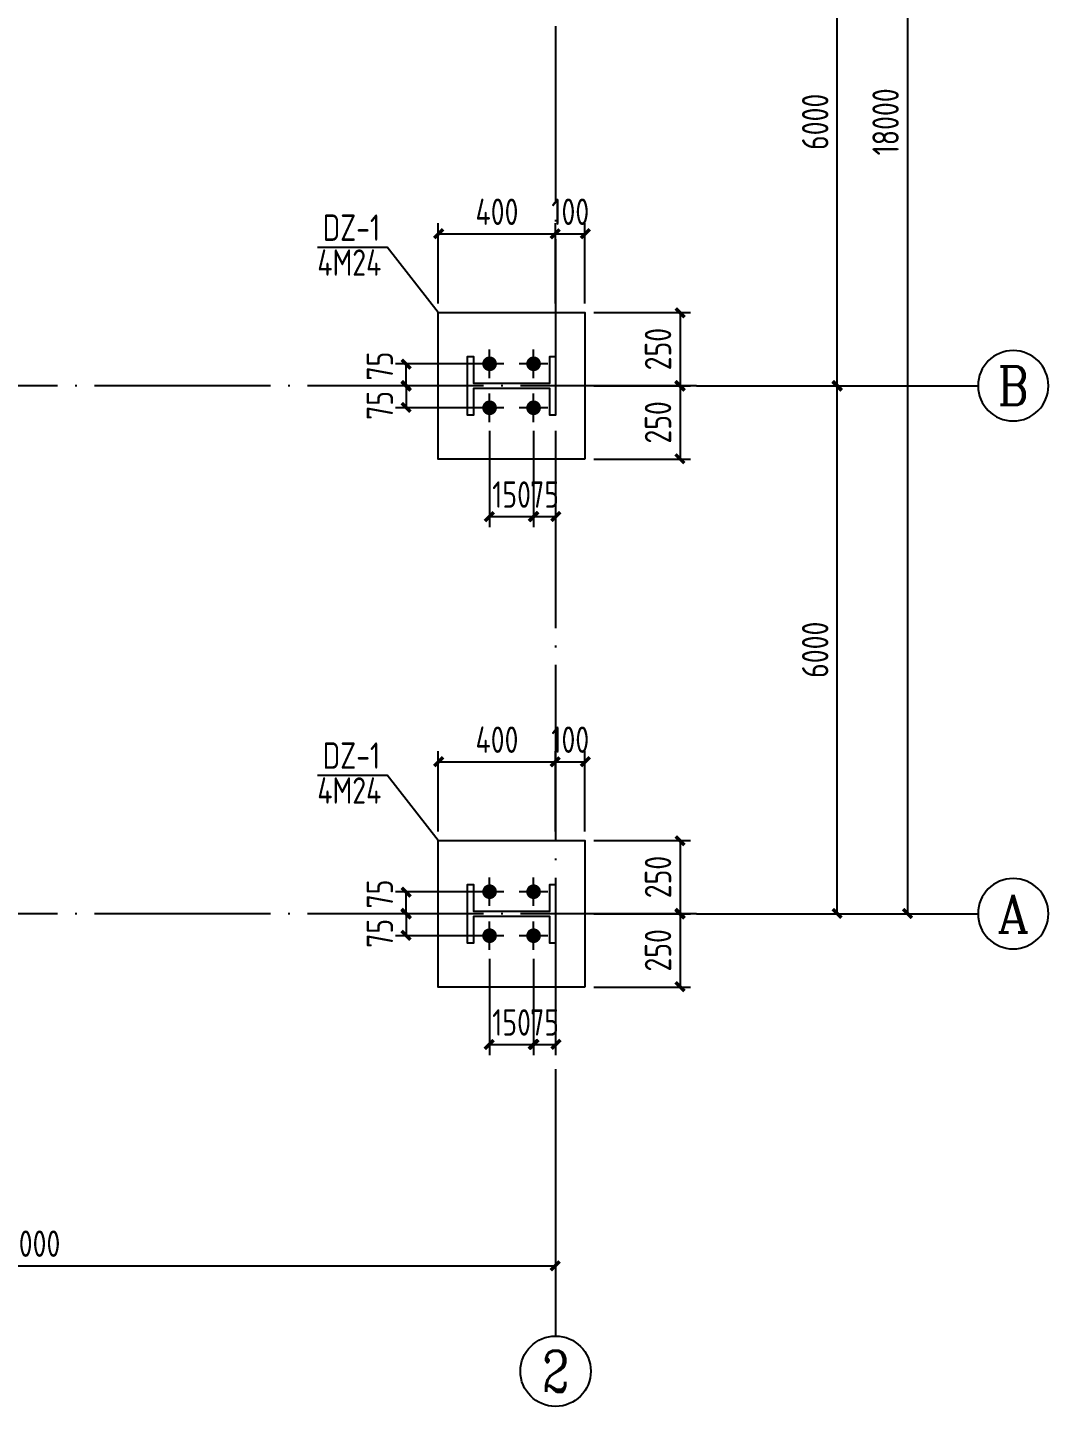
# Model space of a CAD drawing. Header units: millimetres. Extents: x 865974 to 875117, y 41124 to 44891.
# Drawn here: x 868362.8 to 868478.8, y 41396.4 to 41553.1 of the extents above; entities that cross this region are included whole.
import ezdxf
from ezdxf.enums import TextEntityAlignment as Align

# ---------------------------------------------------------------- set-up
doc = ezdxf.new("R2010")
doc.units = ezdxf.units.MM
doc.header["$LTSCALE"] = 1000
doc.header["$MEASUREMENT"] = 0
doc.linetypes.add('DOTE', pattern=[2.42, 2, -0.2, 0.02, -0.2])
for name, color, linetype in [('AXIS', 3, 'Continuous'), ('AXIS_TEXT', 7, 'Continuous'), ('DIM', 7, 'Continuous'), ('DOTE', 1, 'DOTE'), ('M_Prof', 2, 'Continuous'), ('柱集中标注', 2, 'Continuous'), ('标注', 7, 'Continuous'), ('檩条', 34, 'Continuous')]:
    doc.layers.add(name, color=color, linetype=linetype)
doc.styles.add('_TCH_AXIS', font='COMPLEX', dxfattribs={"bigfont": 'GBCBIG'})
doc.styles.add('COMPLEX', font='COMPLEX')
doc.styles.add('GBHZ', font='gbenor.shx', dxfattribs={"width": 0.9, "bigfont": 'gbcbig.shx'})
doc.dimstyles.new('Y100', dxfattribs={"dimscale": 0, "dimtxt": 3, "dimasz": 0.01, "dimexe": 1.2, "dimexo": 2, "dimgap": 1, "dimtad": 1, "dimdec": 0, "dimlfac": 100, "dimzin": 0, "dimdsep": 46, "dimtxsty": 'GBHZ', "dimblk": 'DX', "dimcen": 0.09, "dimdle": 1, "dimclrd": 7, "dimclre": 7, "dimclrt": 7, "dimadec": 0, "dimazin": 0, "dimtfac": 1, "dimtdec": 0, "dimtix": 1, "dimtmove": 2, "dimatfit": 3, "dimldrblk": 'DX', "dimfxl": 0, "dimtolj": 1, "dimtzin": 0, "dimarcsym": 0})
doc.dimstyles.new('Y30', dxfattribs={"dimscale": 0, "dimtxt": 3, "dimasz": 0.01, "dimexe": 1.2, "dimexo": 1, "dimgap": 1, "dimtad": 1, "dimdec": 0, "dimlfac": 30, "dimzin": 0, "dimdsep": 46, "dimtxsty": 'GBHZ', "dimblk1": 'DX', "dimblk2": 'DX', "dimsah": 1, "dimcen": 0.09, "dimdle": 1, "dimadec": 0, "dimazin": 0, "dimtfac": 1, "dimtdec": 0, "dimtix": 1, "dimtmove": 2, "dimatfit": 3, "dimldrblk": 'DX', "dimfxl": 0, "dimtolj": 1, "dimtzin": 0, "dimarcsym": 0})

# ---------------------------------------------------------------- blocks, each defined once
blk = doc.blocks.new('_AXISO')
blk.add_circle((0, 0), 0.5)
at = {"layer": 'AXIS_TEXT', "style": 'COMPLEX', "width": 1.041667}
blk.add_attdef('A', text='', height=0.56, dxfattribs=at).set_placement((-0.25, -0.28), (0.25, -0.28), align=Align.FIT)
blk = doc.blocks.new('DX')
at = {"color": 0, "linetype": 'ByBlock', "const_width": 40}
blk.add_lwpolyline([(-54, -51), (46, 49)], dxfattribs=at)
blk = doc.blocks.new('*D600')
at = {"layer": 'Defpoints', "color": 0, "transparency": 16777216}
for p in [(868302.78, 41434.72), (868422.78, 41434.72), (868422.78, 41412.38)]:
    blk.add_point(p, dxfattribs=at)
at = {"layer": '标注', "color": 7, "lineweight": -2, "transparency": 16777216}
for p, q in [((868302.78, 41432.72), (868302.78, 41411.18)), ((868422.78, 41432.72), (868422.78, 41411.18)), ((868302.79, 41412.38), (868422.77, 41412.38))]:
    blk.add_line(p, q, dxfattribs=at)
at = {"layer": '标注', "color": 7, "lineweight": -2, "transparency": 16777216, "xscale": 0.01, "yscale": 0.01, "zscale": 0.01, "rotation": 180}
blk.add_blockref('DX', (868302.78, 41412.38), dxfattribs=at)
at = {"layer": '标注', "color": 7, "lineweight": -2, "transparency": 16777216, "xscale": 0.01, "yscale": 0.01, "zscale": 0.01}
blk.add_blockref('DX', (868422.78, 41412.38), dxfattribs=at)
at = {"layer": '标注', "color": 7, "transparency": 16777216, "insert": (868362.78, 41414.88), "char_height": 3, "attachment_point": 5, "style": 'GBHZ'}
blk.add_mtext('\\A1;12000', dxfattribs=at)
blk = doc.blocks.new('*D601')
at = {"layer": 'Defpoints', "color": 0, "transparency": 16777216}
for p in [(868438.78, 41512.38), (868454.78, 41512.38), (868438.78, 41452.38)]:
    blk.add_point(p, dxfattribs=at)
at = {"layer": '标注', "color": 7, "lineweight": -2, "transparency": 16777216}
for p, q in [((868440.78, 41512.38), (868455.98, 41512.38)), ((868454.78, 41452.39), (868454.78, 41512.37)), ((868440.78, 41452.38), (868455.98, 41452.38))]:
    blk.add_line(p, q, dxfattribs=at)
at = {"layer": '标注', "color": 7, "lineweight": -2, "transparency": 16777216, "xscale": 0.01, "yscale": 0.01, "zscale": 0.01}
for p, rotation in [((868454.78, 41512.38), 90), ((868454.78, 41452.38), 270)]:
    blk.add_blockref('DX', p, dxfattribs=dict(at, rotation=rotation))
at = {"layer": '标注', "color": 7, "transparency": 16777216, "insert": (868452.28, 41482.38), "char_height": 3, "attachment_point": 5, "rotation": 90, "style": 'GBHZ'}
blk.add_mtext('\\A1;6000', dxfattribs=at)
blk = doc.blocks.new('*D602')
at = {"layer": 'Defpoints', "color": 0, "transparency": 16777216}
for p in [(868438.78, 41572.38), (868454.78, 41572.38), (868438.78, 41512.38)]:
    blk.add_point(p, dxfattribs=at)
at = {"layer": '标注', "color": 7, "lineweight": -2, "transparency": 16777216}
for p, q in [((868440.78, 41572.38), (868455.98, 41572.38)), ((868454.78, 41512.39), (868454.78, 41572.37)), ((868440.78, 41512.38), (868455.98, 41512.38))]:
    blk.add_line(p, q, dxfattribs=at)
at = {"layer": '标注', "color": 7, "lineweight": -2, "transparency": 16777216, "xscale": 0.01, "yscale": 0.01, "zscale": 0.01}
for p, rotation in [((868454.78, 41572.38), 90), ((868454.78, 41512.38), 270)]:
    blk.add_blockref('DX', p, dxfattribs=dict(at, rotation=rotation))
at = {"layer": '标注', "color": 7, "transparency": 16777216, "insert": (868452.28, 41542.38), "char_height": 3, "attachment_point": 5, "rotation": 90, "style": 'GBHZ'}
blk.add_mtext('\\A1;6000', dxfattribs=at)
blk = doc.blocks.new('*D604')
at = {"layer": 'Defpoints', "color": 0, "transparency": 16777216}
for p in [(868438.78, 41632.38), (868438.78, 41452.38), (868462.78, 41452.38)]:
    blk.add_point(p, dxfattribs=at)
at = {"layer": '标注', "color": 7, "lineweight": -2, "transparency": 16777216}
for p, q in [((868440.78, 41632.38), (868463.98, 41632.38)), ((868462.78, 41632.37), (868462.78, 41452.39)), ((868440.78, 41452.38), (868463.98, 41452.38))]:
    blk.add_line(p, q, dxfattribs=at)
at = {"layer": '标注', "color": 7, "lineweight": -2, "transparency": 16777216, "xscale": 0.01, "yscale": 0.01, "zscale": 0.01}
for p, rotation in [((868462.78, 41632.38), 90), ((868462.78, 41452.38), 270)]:
    blk.add_blockref('DX', p, dxfattribs=dict(at, rotation=rotation))
at = {"layer": '标注', "color": 7, "transparency": 16777216, "insert": (868460.28, 41542.38), "char_height": 3, "attachment_point": 5, "rotation": 90, "style": 'GBHZ'}
blk.add_mtext('\\A1;18000', dxfattribs=at)
blk = doc.blocks.new('*D655')
at = {"layer": 'Defpoints', "color": 0, "transparency": 16777216}
for p in [(868422.78, 41529.66), (868409.45, 41520.72), (868422.78, 41520.72)]:
    blk.add_point(p, dxfattribs=at)
at = {"layer": 'DIM', "color": 0, "lineweight": -2, "transparency": 16777216}
for p, q in [((868409.45, 41521.72), (868409.45, 41530.86)), ((868422.78, 41521.72), (868422.78, 41530.86)), ((868409.46, 41529.66), (868422.77, 41529.66))]:
    blk.add_line(p, q, dxfattribs=at)
at = {"layer": 'DIM', "color": 0, "lineweight": -2, "transparency": 16777216, "xscale": 0.01, "yscale": 0.01, "zscale": 0.01, "rotation": 180}
blk.add_blockref('DX', (868409.45, 41529.66), dxfattribs=at)
at = {"layer": 'DIM', "color": 0, "lineweight": -2, "transparency": 16777216, "xscale": 0.01, "yscale": 0.01, "zscale": 0.01}
blk.add_blockref('DX', (868422.78, 41529.66), dxfattribs=at)
at = {"layer": 'DIM', "color": 0, "transparency": 16777216, "insert": (868416.12, 41532.16), "char_height": 3, "attachment_point": 5, "style": 'GBHZ'}
blk.add_mtext('\\A1;400', dxfattribs=at)
blk = doc.blocks.new('*D656')
at = {"layer": 'Defpoints', "color": 0, "transparency": 16777216}
for p in [(868426.12, 41529.66), (868422.78, 41520.72), (868426.12, 41520.72)]:
    blk.add_point(p, dxfattribs=at)
at = {"layer": 'DIM', "color": 0, "lineweight": -2, "transparency": 16777216}
for p, q in [((868422.78, 41521.72), (868422.78, 41530.86)), ((868426.12, 41521.72), (868426.12, 41530.86)), ((868422.77, 41529.66), (868422.76, 41529.66)), ((868422.78, 41529.66), (868426.12, 41529.66)), ((868426.13, 41529.66), (868426.14, 41529.66))]:
    blk.add_line(p, q, dxfattribs=at)
at = {"layer": 'DIM', "color": 0, "lineweight": -2, "transparency": 16777216, "xscale": 0.01, "yscale": 0.01, "zscale": 0.01}
blk.add_blockref('DX', (868422.78, 41529.66), dxfattribs=at)
at = {"layer": 'DIM', "color": 0, "lineweight": -2, "transparency": 16777216, "xscale": 0.01, "yscale": 0.01, "zscale": 0.01, "rotation": 180}
blk.add_blockref('DX', (868426.12, 41529.66), dxfattribs=at)
at = {"layer": 'DIM', "color": 0, "transparency": 16777216, "insert": (868424.45, 41532.16), "char_height": 3, "attachment_point": 5, "style": 'GBHZ'}
blk.add_mtext('\\A1;100', dxfattribs=at)
blk = doc.blocks.new('*D657')
at = {"layer": 'Defpoints', "color": 0, "transparency": 16777216}
for p in [(868426.12, 41520.72), (868426.12, 41512.38), (868436.92, 41512.38)]:
    blk.add_point(p, dxfattribs=at)
at = {"layer": 'DIM', "color": 0, "lineweight": -2, "transparency": 16777216}
for p, q in [((868427.12, 41520.72), (868438.12, 41520.72)), ((868436.92, 41520.71), (868436.92, 41512.39)), ((868427.12, 41512.38), (868438.12, 41512.38))]:
    blk.add_line(p, q, dxfattribs=at)
at = {"layer": 'DIM', "color": 0, "lineweight": -2, "transparency": 16777216, "xscale": 0.01, "yscale": 0.01, "zscale": 0.01}
for p, rotation in [((868436.92, 41520.72), 90), ((868436.92, 41512.38), 270)]:
    blk.add_blockref('DX', p, dxfattribs=dict(at, rotation=rotation))
at = {"layer": 'DIM', "color": 0, "transparency": 16777216, "insert": (868434.42, 41516.55), "char_height": 3, "attachment_point": 5, "rotation": 90, "style": 'GBHZ'}
blk.add_mtext('\\A1;250', dxfattribs=at)
blk = doc.blocks.new('*D658')
at = {"layer": 'Defpoints', "color": 0, "transparency": 16777216}
for p in [(868426.12, 41512.38), (868426.12, 41504.05), (868436.92, 41504.05)]:
    blk.add_point(p, dxfattribs=at)
at = {"layer": 'DIM', "color": 0, "lineweight": -2, "transparency": 16777216}
for p, q in [((868427.12, 41512.38), (868438.12, 41512.38)), ((868436.92, 41512.37), (868436.92, 41504.06)), ((868427.12, 41504.05), (868438.12, 41504.05))]:
    blk.add_line(p, q, dxfattribs=at)
at = {"layer": 'DIM', "color": 0, "lineweight": -2, "transparency": 16777216, "xscale": 0.01, "yscale": 0.01, "zscale": 0.01}
for p, rotation in [((868436.92, 41512.38), 90), ((868436.92, 41504.05), 270)]:
    blk.add_blockref('DX', p, dxfattribs=dict(at, rotation=rotation))
at = {"layer": 'DIM', "color": 0, "transparency": 16777216, "insert": (868434.42, 41508.22), "char_height": 3, "attachment_point": 5, "rotation": 90, "style": 'GBHZ'}
blk.add_mtext('\\A1;250', dxfattribs=at)
blk = doc.blocks.new('*D659')
at = {"layer": 'Defpoints', "color": 0, "transparency": 16777216}
for p in [(868405.8, 41514.88), (868414.85, 41514.88), (868414.85, 41512.38)]:
    blk.add_point(p, dxfattribs=at)
at = {"layer": 'DIM', "color": 0, "lineweight": -2, "transparency": 16777216}
for p, q in [((868413.85, 41514.88), (868404.6, 41514.88)), ((868405.8, 41512.39), (868405.8, 41514.87)), ((868413.85, 41512.38), (868404.6, 41512.38))]:
    blk.add_line(p, q, dxfattribs=at)
at = {"layer": 'DIM', "color": 0, "lineweight": -2, "transparency": 16777216, "xscale": 0.01, "yscale": 0.01, "zscale": 0.01}
for p, rotation in [((868405.8, 41514.88), 90), ((868405.8, 41512.38), 270)]:
    blk.add_blockref('DX', p, dxfattribs=dict(at, rotation=rotation))
at = {"layer": 'DIM', "color": 0, "transparency": 16777216, "insert": (868402.81, 41514.62), "char_height": 3, "attachment_point": 5, "rotation": 90, "style": 'GBHZ'}
blk.add_mtext('\\A1;75', dxfattribs=at)
blk = doc.blocks.new('*D660')
at = {"layer": 'Defpoints', "color": 0, "transparency": 16777216}
for p in [(868414.85, 41512.38), (868405.8, 41509.88), (868414.85, 41509.88)]:
    blk.add_point(p, dxfattribs=at)
at = {"layer": 'DIM', "color": 0, "lineweight": -2, "transparency": 16777216}
for p, q in [((868413.85, 41512.38), (868404.6, 41512.38)), ((868405.8, 41512.37), (868405.8, 41509.89)), ((868413.85, 41509.88), (868404.6, 41509.88))]:
    blk.add_line(p, q, dxfattribs=at)
at = {"layer": 'DIM', "color": 0, "lineweight": -2, "transparency": 16777216, "xscale": 0.01, "yscale": 0.01, "zscale": 0.01}
for p, rotation in [((868405.8, 41512.38), 90), ((868405.8, 41509.88), 270)]:
    blk.add_blockref('DX', p, dxfattribs=dict(at, rotation=rotation))
at = {"layer": 'DIM', "color": 0, "transparency": 16777216, "insert": (868402.81, 41510.15), "char_height": 3, "attachment_point": 5, "rotation": 90, "style": 'GBHZ'}
blk.add_mtext('\\A1;75', dxfattribs=at)
blk = doc.blocks.new('*D661')
at = {"layer": 'Defpoints', "color": 0, "transparency": 16777216}
for p in [(868415.28, 41508.26), (868420.28, 41508.26), (868420.28, 41497.52)]:
    blk.add_point(p, dxfattribs=at)
at = {"layer": '标注', "color": 0, "lineweight": -2, "transparency": 16777216}
for p, q in [((868415.28, 41507.26), (868415.28, 41496.32)), ((868420.28, 41507.26), (868420.28, 41496.32)), ((868415.27, 41497.52), (868415.26, 41497.52)), ((868415.28, 41497.52), (868420.28, 41497.52)), ((868420.29, 41497.52), (868420.3, 41497.52))]:
    blk.add_line(p, q, dxfattribs=at)
at = {"layer": '标注', "color": 0, "lineweight": -2, "transparency": 16777216, "xscale": 0.01, "yscale": 0.01, "zscale": 0.01}
blk.add_blockref('DX', (868415.28, 41497.52), dxfattribs=at)
at = {"layer": '标注', "color": 0, "lineweight": -2, "transparency": 16777216, "xscale": 0.01, "yscale": 0.01, "zscale": 0.01, "rotation": 180}
blk.add_blockref('DX', (868420.28, 41497.52), dxfattribs=at)
at = {"layer": '标注', "color": 0, "transparency": 16777216, "insert": (868417.78, 41500.02), "char_height": 3, "attachment_point": 5, "style": 'GBHZ'}
blk.add_mtext('\\A1;150', dxfattribs=at)
blk = doc.blocks.new('*D662')
at = {"layer": 'Defpoints', "color": 0, "transparency": 16777216}
for p in [(868420.28, 41508.26), (868422.78, 41508.26), (868422.78, 41497.52)]:
    blk.add_point(p, dxfattribs=at)
at = {"layer": '标注', "color": 0, "lineweight": -2, "transparency": 16777216}
for p, q in [((868420.28, 41507.26), (868420.28, 41496.32)), ((868422.78, 41507.26), (868422.78, 41496.32)), ((868420.27, 41497.52), (868420.26, 41497.52)), ((868420.28, 41497.52), (868422.78, 41497.52)), ((868422.79, 41497.52), (868422.8, 41497.52))]:
    blk.add_line(p, q, dxfattribs=at)
at = {"layer": '标注', "color": 0, "lineweight": -2, "transparency": 16777216, "xscale": 0.01, "yscale": 0.01, "zscale": 0.01}
blk.add_blockref('DX', (868420.28, 41497.52), dxfattribs=at)
at = {"layer": '标注', "color": 0, "lineweight": -2, "transparency": 16777216, "xscale": 0.01, "yscale": 0.01, "zscale": 0.01, "rotation": 180}
blk.add_blockref('DX', (868422.78, 41497.52), dxfattribs=at)
at = {"layer": '标注', "color": 0, "transparency": 16777216, "insert": (868421.53, 41500.02), "char_height": 3, "attachment_point": 5, "style": 'GBHZ'}
blk.add_mtext('\\A1;75', dxfattribs=at)
blk = doc.blocks.new('*D703')
at = {"layer": 'Defpoints', "color": 0, "transparency": 16777216}
for p in [(868422.78, 41469.66), (868409.45, 41460.72), (868422.78, 41460.72)]:
    blk.add_point(p, dxfattribs=at)
at = {"layer": 'DIM', "color": 0, "lineweight": -2, "transparency": 16777216}
for p, q in [((868409.45, 41461.72), (868409.45, 41470.86)), ((868422.78, 41461.72), (868422.78, 41470.86)), ((868409.46, 41469.66), (868422.77, 41469.66))]:
    blk.add_line(p, q, dxfattribs=at)
at = {"layer": 'DIM', "color": 0, "lineweight": -2, "transparency": 16777216, "xscale": 0.01, "yscale": 0.01, "zscale": 0.01, "rotation": 180}
blk.add_blockref('DX', (868409.45, 41469.66), dxfattribs=at)
at = {"layer": 'DIM', "color": 0, "lineweight": -2, "transparency": 16777216, "xscale": 0.01, "yscale": 0.01, "zscale": 0.01}
blk.add_blockref('DX', (868422.78, 41469.66), dxfattribs=at)
at = {"layer": 'DIM', "color": 0, "transparency": 16777216, "insert": (868416.12, 41472.16), "char_height": 3, "attachment_point": 5, "style": 'GBHZ'}
blk.add_mtext('\\A1;400', dxfattribs=at)
blk = doc.blocks.new('*D704')
at = {"layer": 'Defpoints', "color": 0, "transparency": 16777216}
for p in [(868426.12, 41469.66), (868422.78, 41460.72), (868426.12, 41460.72)]:
    blk.add_point(p, dxfattribs=at)
at = {"layer": 'DIM', "color": 0, "lineweight": -2, "transparency": 16777216}
for p, q in [((868422.78, 41461.72), (868422.78, 41470.86)), ((868426.12, 41461.72), (868426.12, 41470.86)), ((868422.77, 41469.66), (868422.76, 41469.66)), ((868422.78, 41469.66), (868426.12, 41469.66)), ((868426.13, 41469.66), (868426.14, 41469.66))]:
    blk.add_line(p, q, dxfattribs=at)
at = {"layer": 'DIM', "color": 0, "lineweight": -2, "transparency": 16777216, "xscale": 0.01, "yscale": 0.01, "zscale": 0.01}
blk.add_blockref('DX', (868422.78, 41469.66), dxfattribs=at)
at = {"layer": 'DIM', "color": 0, "lineweight": -2, "transparency": 16777216, "xscale": 0.01, "yscale": 0.01, "zscale": 0.01, "rotation": 180}
blk.add_blockref('DX', (868426.12, 41469.66), dxfattribs=at)
at = {"layer": 'DIM', "color": 0, "transparency": 16777216, "insert": (868424.45, 41472.16), "char_height": 3, "attachment_point": 5, "style": 'GBHZ'}
blk.add_mtext('\\A1;100', dxfattribs=at)
blk = doc.blocks.new('*D705')
at = {"layer": 'Defpoints', "color": 0, "transparency": 16777216}
for p in [(868426.12, 41460.72), (868426.12, 41452.38), (868436.92, 41452.38)]:
    blk.add_point(p, dxfattribs=at)
at = {"layer": 'DIM', "color": 0, "lineweight": -2, "transparency": 16777216}
for p, q in [((868427.12, 41460.72), (868438.12, 41460.72)), ((868436.92, 41460.71), (868436.92, 41452.39)), ((868427.12, 41452.38), (868438.12, 41452.38))]:
    blk.add_line(p, q, dxfattribs=at)
at = {"layer": 'DIM', "color": 0, "lineweight": -2, "transparency": 16777216, "xscale": 0.01, "yscale": 0.01, "zscale": 0.01}
for p, rotation in [((868436.92, 41460.72), 90), ((868436.92, 41452.38), 270)]:
    blk.add_blockref('DX', p, dxfattribs=dict(at, rotation=rotation))
at = {"layer": 'DIM', "color": 0, "transparency": 16777216, "insert": (868434.42, 41456.55), "char_height": 3, "attachment_point": 5, "rotation": 90, "style": 'GBHZ'}
blk.add_mtext('\\A1;250', dxfattribs=at)
blk = doc.blocks.new('*D706')
at = {"layer": 'Defpoints', "color": 0, "transparency": 16777216}
for p in [(868426.12, 41452.38), (868426.12, 41444.05), (868436.92, 41444.05)]:
    blk.add_point(p, dxfattribs=at)
at = {"layer": 'DIM', "color": 0, "lineweight": -2, "transparency": 16777216}
for p, q in [((868427.12, 41452.38), (868438.12, 41452.38)), ((868436.92, 41452.37), (868436.92, 41444.06)), ((868427.12, 41444.05), (868438.12, 41444.05))]:
    blk.add_line(p, q, dxfattribs=at)
at = {"layer": 'DIM', "color": 0, "lineweight": -2, "transparency": 16777216, "xscale": 0.01, "yscale": 0.01, "zscale": 0.01}
for p, rotation in [((868436.92, 41452.38), 90), ((868436.92, 41444.05), 270)]:
    blk.add_blockref('DX', p, dxfattribs=dict(at, rotation=rotation))
at = {"layer": 'DIM', "color": 0, "transparency": 16777216, "insert": (868434.42, 41448.22), "char_height": 3, "attachment_point": 5, "rotation": 90, "style": 'GBHZ'}
blk.add_mtext('\\A1;250', dxfattribs=at)
blk = doc.blocks.new('*D707')
at = {"layer": 'Defpoints', "color": 0, "transparency": 16777216}
for p in [(868405.8, 41454.88), (868414.85, 41454.88), (868414.85, 41452.38)]:
    blk.add_point(p, dxfattribs=at)
at = {"layer": 'DIM', "color": 0, "lineweight": -2, "transparency": 16777216}
for p, q in [((868413.85, 41454.88), (868404.6, 41454.88)), ((868405.8, 41452.39), (868405.8, 41454.87)), ((868413.85, 41452.38), (868404.6, 41452.38))]:
    blk.add_line(p, q, dxfattribs=at)
at = {"layer": 'DIM', "color": 0, "lineweight": -2, "transparency": 16777216, "xscale": 0.01, "yscale": 0.01, "zscale": 0.01}
for p, rotation in [((868405.8, 41454.88), 90), ((868405.8, 41452.38), 270)]:
    blk.add_blockref('DX', p, dxfattribs=dict(at, rotation=rotation))
at = {"layer": 'DIM', "color": 0, "transparency": 16777216, "insert": (868402.81, 41454.62), "char_height": 3, "attachment_point": 5, "rotation": 90, "style": 'GBHZ'}
blk.add_mtext('\\A1;75', dxfattribs=at)
blk = doc.blocks.new('*D708')
at = {"layer": 'Defpoints', "color": 0, "transparency": 16777216}
for p in [(868414.85, 41452.38), (868405.8, 41449.88), (868414.85, 41449.88)]:
    blk.add_point(p, dxfattribs=at)
at = {"layer": 'DIM', "color": 0, "lineweight": -2, "transparency": 16777216}
for p, q in [((868413.85, 41452.38), (868404.6, 41452.38)), ((868405.8, 41452.37), (868405.8, 41449.89)), ((868413.85, 41449.88), (868404.6, 41449.88))]:
    blk.add_line(p, q, dxfattribs=at)
at = {"layer": 'DIM', "color": 0, "lineweight": -2, "transparency": 16777216, "xscale": 0.01, "yscale": 0.01, "zscale": 0.01}
for p, rotation in [((868405.8, 41452.38), 90), ((868405.8, 41449.88), 270)]:
    blk.add_blockref('DX', p, dxfattribs=dict(at, rotation=rotation))
at = {"layer": 'DIM', "color": 0, "transparency": 16777216, "insert": (868402.81, 41450.15), "char_height": 3, "attachment_point": 5, "rotation": 90, "style": 'GBHZ'}
blk.add_mtext('\\A1;75', dxfattribs=at)
blk = doc.blocks.new('*D709')
at = {"layer": 'Defpoints', "color": 0, "transparency": 16777216}
for p in [(868415.28, 41448.26), (868420.28, 41448.26), (868420.28, 41437.52)]:
    blk.add_point(p, dxfattribs=at)
at = {"layer": '标注', "color": 0, "lineweight": -2, "transparency": 16777216}
for p, q in [((868415.28, 41447.26), (868415.28, 41436.32)), ((868420.28, 41447.26), (868420.28, 41436.32)), ((868415.27, 41437.52), (868415.26, 41437.52)), ((868415.28, 41437.52), (868420.28, 41437.52)), ((868420.29, 41437.52), (868420.3, 41437.52))]:
    blk.add_line(p, q, dxfattribs=at)
at = {"layer": '标注', "color": 0, "lineweight": -2, "transparency": 16777216, "xscale": 0.01, "yscale": 0.01, "zscale": 0.01}
blk.add_blockref('DX', (868415.28, 41437.52), dxfattribs=at)
at = {"layer": '标注', "color": 0, "lineweight": -2, "transparency": 16777216, "xscale": 0.01, "yscale": 0.01, "zscale": 0.01, "rotation": 180}
blk.add_blockref('DX', (868420.28, 41437.52), dxfattribs=at)
at = {"layer": '标注', "color": 0, "transparency": 16777216, "insert": (868417.78, 41440.02), "char_height": 3, "attachment_point": 5, "style": 'GBHZ'}
blk.add_mtext('\\A1;150', dxfattribs=at)
blk = doc.blocks.new('*D710')
at = {"layer": 'Defpoints', "color": 0, "transparency": 16777216}
for p in [(868420.28, 41448.26), (868422.78, 41448.26), (868422.78, 41437.52)]:
    blk.add_point(p, dxfattribs=at)
at = {"layer": '标注', "color": 0, "lineweight": -2, "transparency": 16777216}
for p, q in [((868420.28, 41447.26), (868420.28, 41436.32)), ((868422.78, 41447.26), (868422.78, 41436.32)), ((868420.27, 41437.52), (868420.26, 41437.52)), ((868420.28, 41437.52), (868422.78, 41437.52)), ((868422.79, 41437.52), (868422.8, 41437.52))]:
    blk.add_line(p, q, dxfattribs=at)
at = {"layer": '标注', "color": 0, "lineweight": -2, "transparency": 16777216, "xscale": 0.01, "yscale": 0.01, "zscale": 0.01}
blk.add_blockref('DX', (868420.28, 41437.52), dxfattribs=at)
at = {"layer": '标注', "color": 0, "lineweight": -2, "transparency": 16777216, "xscale": 0.01, "yscale": 0.01, "zscale": 0.01, "rotation": 180}
blk.add_blockref('DX', (868422.78, 41437.52), dxfattribs=at)
at = {"layer": '标注', "color": 0, "transparency": 16777216, "insert": (868421.53, 41440.02), "char_height": 3, "attachment_point": 5, "style": 'GBHZ'}
blk.add_mtext('\\A1;75', dxfattribs=at)

msp = doc.modelspace()

# ---------------------------------------------------------------- linework, layer by layer
for p, q in [((868415.282, 41513.259), (868415.282, 41516.509)), ((868420.282, 41513.259), (868420.282, 41516.509)), ((868416.907, 41514.884), (868413.657, 41514.884)), ((868421.907, 41514.884), (868418.657, 41514.884)), ((868415.282, 41508.259), (868415.282, 41511.509)), ((868420.282, 41508.259), (868420.282, 41511.509)), ((868416.907, 41509.884), (868413.657, 41509.884)), ((868421.907, 41509.884), (868418.657, 41509.884)), ((868415.282, 41453.259), (868415.282, 41456.509)), ((868420.282, 41453.259), (868420.282, 41456.509)), ((868416.907, 41454.884), (868413.657, 41454.884)), ((868421.907, 41454.884), (868418.657, 41454.884)), ((868415.282, 41448.259), (868415.282, 41451.509)), ((868420.282, 41448.259), (868420.282, 41451.509)), ((868416.907, 41449.884), (868413.657, 41449.884)), ((868421.907, 41449.884), (868418.657, 41449.884))]:
    msp.add_line(p, q)
for points in [[(868426.116, 41504.05), (868409.449, 41504.05), (868409.449, 41520.717), (868426.116, 41520.717)], [(868426.116, 41444.05), (868409.449, 41444.05), (868409.449, 41460.717), (868426.116, 41460.717)]]:
    msp.add_lwpolyline(points, close=True)
at = {"layer": 'AXIS', "color": 0}
for p, q in [((868438.782, 41512.384), (868470.782, 41512.384)), ((868438.782, 41452.384), (868470.782, 41452.384)), ((868422.782, 41434.717), (868422.782, 41404.384))]:
    msp.add_line(p, q, dxfattribs=at)
at = {"layer": 'DIM', "const_width": 0.833}
for points in [[(868415.282, 41515.3, -1), (868415.282, 41514.467, -1)], [(868420.282, 41515.3, -1), (868420.282, 41514.467, -1)], [(868415.282, 41510.3, -1), (868415.282, 41509.467, -1)], [(868420.282, 41510.3, -1), (868420.282, 41509.467, -1)], [(868415.282, 41455.3, -1), (868415.282, 41454.467, -1)], [(868420.282, 41455.3, -1), (868420.282, 41454.467, -1)], [(868415.282, 41450.3, -1), (868415.282, 41449.467, -1)], [(868420.282, 41450.3, -1), (868420.282, 41449.467, -1)]]:
    msp.add_lwpolyline(points, format="xyb", close=True, dxfattribs=at)
at = {"layer": 'DOTE', "linetype": 'DOTE', "ltscale": 0.01}
for p, q in [((868422.782, 41650.05), (868422.782, 41434.717)), ((868438.782, 41512.384), (868286.782, 41512.384)), ((868438.782, 41452.384), (868286.782, 41452.384))]:
    msp.add_line(p, q, dxfattribs=at)
at = {"layer": 'M_Prof'}
for points in [[(868422.782, 41515.717), (868422.782, 41509.05), (868422.116, 41509.05), (868422.116, 41512.084), (868413.449, 41512.084), (868413.449, 41509.05), (868412.782, 41509.05), (868412.782, 41515.717), (868413.449, 41515.717), (868413.449, 41512.684), (868422.116, 41512.684), (868422.116, 41515.717)], [(868422.782, 41455.717), (868422.782, 41449.05), (868422.116, 41449.05), (868422.116, 41452.084), (868413.449, 41452.084), (868413.449, 41449.05), (868412.782, 41449.05), (868412.782, 41455.717), (868413.449, 41455.717), (868413.449, 41452.684), (868422.116, 41452.684), (868422.116, 41455.717)]]:
    msp.add_lwpolyline(points, close=True, dxfattribs=at)
at = {"layer": '檩条'}
for p, q in [((868395.729, 41528.136), (868403.626, 41528.136)), ((868409.449, 41520.717), (868403.626, 41528.136)), ((868395.729, 41468.136), (868403.626, 41468.136)), ((868409.449, 41460.717), (868403.626, 41468.136))]:
    msp.add_line(p, q, dxfattribs=at)

# ---------------------------------------------------------------- block references
at = {"layer": 'AXIS', "color": 0}
ref = msp.add_blockref('_AXISO', (868474.782, 41512.384), dxfattribs=dict(at, xscale=-8, yscale=8, zscale=8))
ref.add_attrib('A', 'B', dxfattribs={"layer": 'AXIS_TEXT', "color": 0, "height": 4.353, "style": '_TCH_AXIS'}).set_placement((868473.021, 41510.207), (868476.544, 41510.207), align=Align.FIT)
ref = msp.add_blockref('_AXISO', (868474.782, 41452.384), dxfattribs=dict(at, xscale=-8, yscale=8, zscale=8))
ref.add_attrib('A', 'A', dxfattribs={"layer": 'AXIS_TEXT', "color": 0, "height": 4.252, "style": '_TCH_AXIS'}).set_placement((868472.96, 41450.258), (868476.605, 41450.258), align=Align.FIT)
ref = msp.add_blockref('_AXISO', (868422.782, 41400.384), dxfattribs=dict(at, xscale=8, yscale=8, zscale=8))
ref.add_attrib('A', '2', dxfattribs={"layer": 'AXIS_TEXT', "color": 0, "height": 4.659, "style": '_TCH_AXIS'}).set_placement((868421.229, 41398.054), (868424.336, 41398.054), align=Align.FIT)

# ---------------------------------------------------------------- texts
at = {"layer": '柱集中标注', "style": 'GBHZ', "width": 0.9}
for s, p in [('DZ-1', (868396.325, 41528.857)), ('4M24', (868395.705, 41524.886)), ('DZ-1', (868396.325, 41468.857)), ('4M24', (868395.705, 41464.886))]:
    msp.add_text(s, height=3, dxfattribs=at).set_placement(p)

# ---------------------------------------------------------------- dimensions: what is measured, and where the dimension line sits
at = {"layer": 'DIM'}
for base, p1, p2, picture, middle in [((868422.782, 41529.662), (868409.449, 41520.717), (868422.782, 41520.717), '*D655', (868416.116, 41532.162)), ((868426.116, 41529.662), (868422.782, 41520.717), (868426.116, 41520.717), '*D656', (868424.449, 41532.162)), ((868422.782, 41469.662), (868409.449, 41460.717), (868422.782, 41460.717), '*D703', (868416.116, 41472.162)), ((868426.116, 41469.662), (868422.782, 41460.717), (868426.116, 41460.717), '*D704', (868424.449, 41472.162))]:
    dim = msp.add_linear_dim(base=base, p1=p1, p2=p2, dimstyle='Y30', override={"dimscale": 1}, dxfattribs=at)
    dim.commit()
    dim.dimension.update_dxf_attribs({"geometry": picture, "text_midpoint": middle})
for base, p1, p2, picture, middle in [((868436.923, 41512.384), (868426.116, 41520.717), (868426.116, 41512.384), '*D657', (868434.423, 41516.55)), ((868436.923, 41504.05), (868426.116, 41512.384), (868426.116, 41504.05), '*D658', (868434.423, 41508.217)), ((868436.923, 41452.384), (868426.116, 41460.717), (868426.116, 41452.384), '*D705', (868434.423, 41456.55)), ((868436.923, 41444.05), (868426.116, 41452.384), (868426.116, 41444.05), '*D706', (868434.423, 41448.217))]:
    dim = msp.add_linear_dim(base=base, p1=p1, p2=p2, angle=270, dimstyle='Y30', override={"dimscale": 1}, dxfattribs=at)
    dim.commit()
    dim.dimension.update_dxf_attribs({"geometry": picture, "text_midpoint": middle})
for base, p1, p2, angle, picture, middle in [((868405.805, 41514.884), (868414.848, 41512.384), (868414.848, 41514.884), 270, '*D659', (868402.811, 41514.622)), ((868405.805, 41509.884), (868414.848, 41512.384), (868414.848, 41509.884), 90, '*D660', (868402.811, 41510.146)), ((868405.805, 41454.884), (868414.848, 41452.384), (868414.848, 41454.884), 270, '*D707', (868402.811, 41454.622)), ((868405.805, 41449.884), (868414.848, 41452.384), (868414.848, 41449.884), 90, '*D708', (868402.811, 41450.146))]:
    dim = msp.add_linear_dim(base=base, p1=p1, p2=p2, angle=angle, dimstyle='Y30', override={"dimscale": 1}, dxfattribs=at)
    dim.commit()
    dim.dimension.update_dxf_attribs({"geometry": picture, "text_midpoint": middle, "dimtype": 160})
at = {"layer": '标注'}
for base, p1, p2, angle, dimstyle, override, picture, middle in [((868462.782, 41452.384), (868438.782, 41632.384), (868438.782, 41452.384), 90, 'Y100', {"dimscale": 1, "dimfxl": 150}, '*D604', (868460.282, 41542.384)), ((868454.782, 41572.384), (868438.782, 41512.384), (868438.782, 41572.384), 90, 'Y100', {"dimscale": 1, "dimfxl": 150}, '*D602', (868452.282, 41542.384)), ((868454.782, 41512.384), (868438.782, 41452.384), (868438.782, 41512.384), 90, 'Y100', {"dimscale": 1, "dimfxl": 150}, '*D601', (868452.282, 41482.384)), ((868420.282, 41497.523), (868415.282, 41508.259), (868420.282, 41508.259), 180, 'Y30', {"dimscale": 1}, '*D661', (868417.782, 41500.023)), ((868422.782, 41497.523), (868420.282, 41508.259), (868422.782, 41508.259), 180, 'Y30', {"dimscale": 1}, '*D662', (868421.532, 41500.023)), ((868420.282, 41437.523), (868415.282, 41448.259), (868420.282, 41448.259), 180, 'Y30', {"dimscale": 1}, '*D709', (868417.782, 41440.023)), ((868422.782, 41437.523), (868420.282, 41448.259), (868422.782, 41448.259), 180, 'Y30', {"dimscale": 1}, '*D710', (868421.532, 41440.023))]:
    dim = msp.add_linear_dim(base=base, p1=p1, p2=p2, angle=angle, dimstyle=dimstyle, override=override, dxfattribs=at)
    dim.commit()
    dim.dimension.update_dxf_attribs({"geometry": picture, "text_midpoint": middle})
dim = msp.add_linear_dim(base=(868422.782, 41412.384), p1=(868302.782, 41434.717), p2=(868422.782, 41434.717), dimstyle='Y100', override={"dimscale": 1, "dimfxl": 150}, dxfattribs=at)
dim.commit()
dim.dimension.update_dxf_attribs({"geometry": '*D600', "text_midpoint": (868362.782, 41414.884)})

doc.saveas('drawing.dxf')
